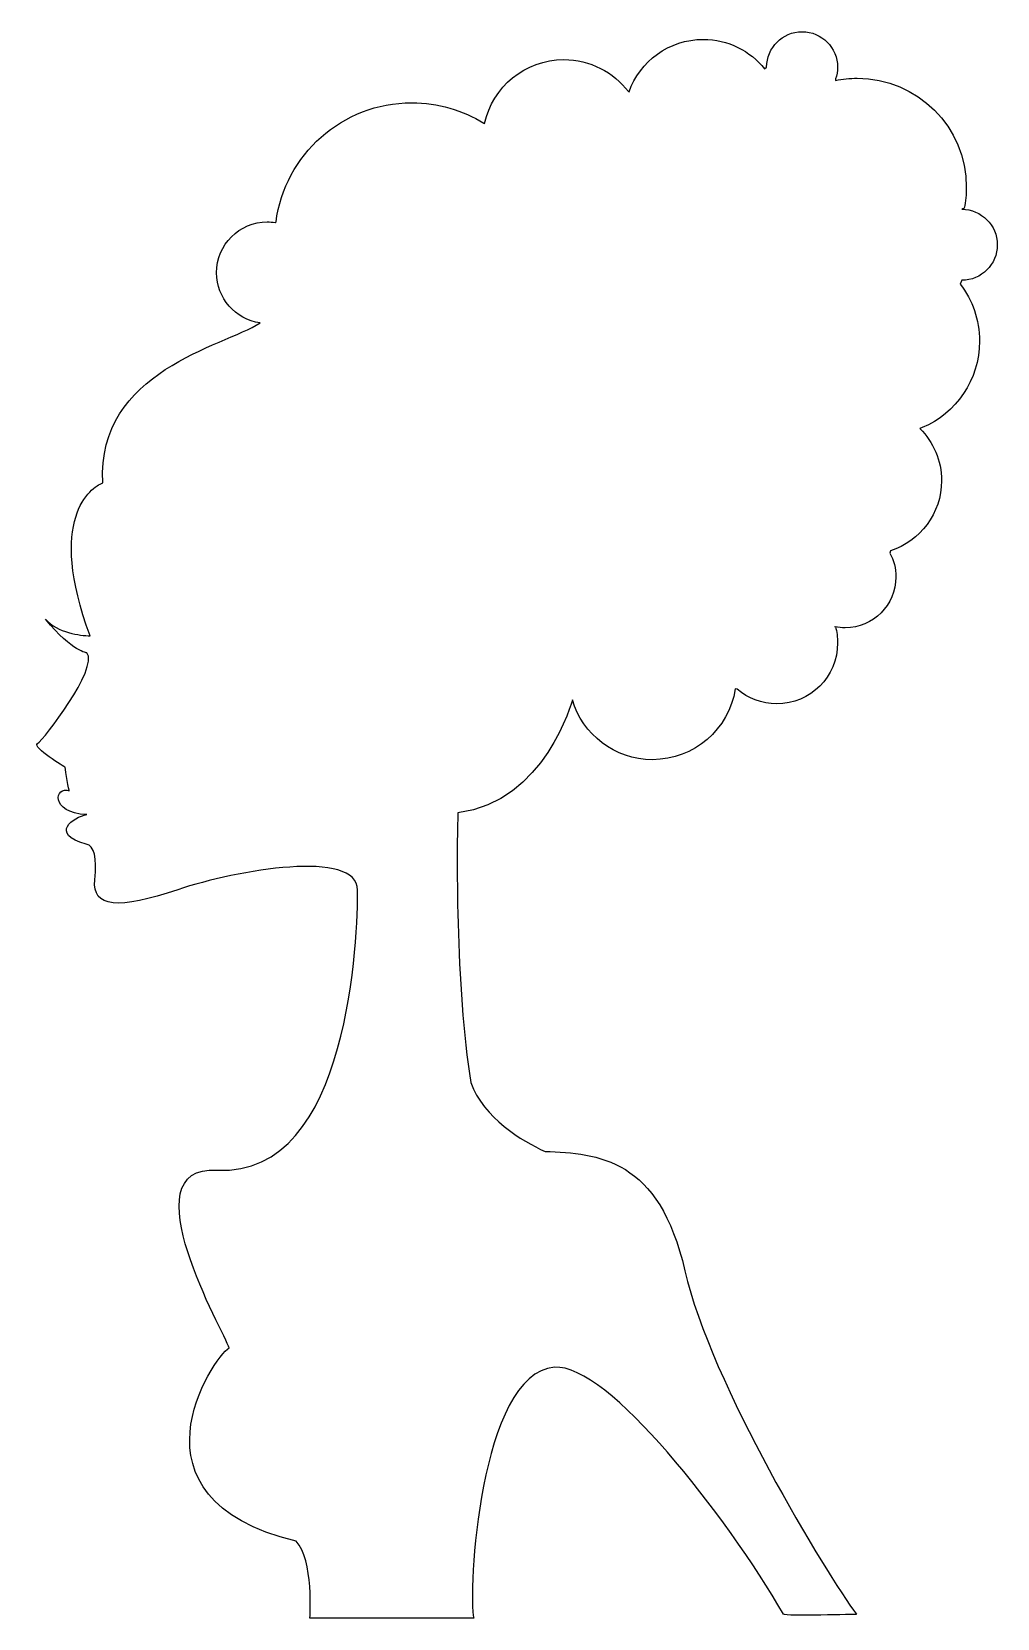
# Model space of a CAD drawing. Header units: centimetres. Extents: x -3.3 to 3.2, y -5.3 to 5.3.
import ezdxf

# ---------------------------------------------------------------- set-up
doc = ezdxf.new("R2010")
doc.units = ezdxf.units.CM
doc.header["$MEASUREMENT"] = 0
doc.layers.add('Camada 1', color=7, linetype='Continuous')

msp = doc.modelspace()

# ---------------------------------------------------------------- linework, layer by layer
at = {"layer": 'Camada 1'}
for points, knots in [([(2.50312, 1.83757), (2.70169, 1.9012), (2.84544, 2.08731), (2.84544, 2.30699), (2.84544, 2.30699), (2.84544, 2.44309), (2.79027, 2.56631), (2.70108, 2.6555), (2.70108, 2.6555), (2.70108, 2.6555), (2.71632, 2.6623), (2.71632, 2.6623), (2.71632, 2.6623), (2.94198, 2.75776), (3.10036, 2.98123), (3.10036, 3.24168), (3.10036, 3.24168), (3.10036, 3.38532), (3.05221, 3.51772), (2.97114, 3.62361), (2.97114, 3.62361), (2.97114, 3.62361), (2.98138, 3.64957), (2.98138, 3.64957), (2.98138, 3.64957), (3.11277, 3.64957), (3.21929, 3.75609), (3.21929, 3.88748), (3.21929, 3.88748), (3.21929, 4.01887), (3.11277, 4.12539), (2.98138, 4.12539), (2.98138, 4.12539), (2.98138, 4.12539), (2.99813, 4.13269), (2.99813, 4.13269), (2.99813, 4.13269), (3.00691, 4.17801), (3.01152, 4.22482), (3.01152, 4.27271), (3.01152, 4.27271), (3.01152, 4.67628), (2.68436, 5.00346), (2.28077, 5.00346), (2.28077, 5.00346), (2.23034, 5.00346), (2.18107, 4.99835), (2.13353, 4.98859), (2.13353, 4.98859), (2.13353, 4.98859), (2.13562, 4.99899), (2.13562, 4.99899), (2.13562, 4.99899), (2.14409, 5.02344), (2.14869, 5.04971), (2.14869, 5.07704), (2.14869, 5.07704), (2.14869, 5.20843), (2.04217, 5.31495), (1.91078, 5.31495), (1.91078, 5.31495), (1.77939, 5.31495), (1.67283, 5.20847), (1.67283, 5.07708), (1.67283, 5.07708), (1.67283, 5.07708), (1.65923, 5.06647), (1.65923, 5.06647), (1.65923, 5.06647), (1.56268, 5.18691), (1.41433, 5.26401), (1.24796, 5.26401), (1.24796, 5.26401), (1.01822, 5.26401), (0.82285, 5.11698), (0.75078, 4.91188), (0.75078, 4.91188), (0.75078, 4.91188), (0.74607, 4.91352), (0.74607, 4.91352), (0.74607, 4.91352), (0.64672, 5.04391), (0.48982, 5.12804), (0.31326, 5.12804), (0.31326, 5.12804), (0.05296, 5.12804), (-0.16466, 4.94513), (-0.21802, 4.70087), (-0.21802, 4.70087), (-0.21802, 4.70087), (-0.22403, 4.70233), (-0.22403, 4.70233), (-0.22403, 4.70233), (-0.36421, 4.78909), (-0.52944, 4.83915), (-0.70639, 4.83915), (-0.70639, 4.83915), (-1.17288, 4.83915), (-1.55808, 4.49106), (-1.61645, 4.04045), (-1.61645, 4.04045), (-1.61645, 4.04045), (-1.6232, 4.03648), (-1.6232, 4.03648), (-1.6232, 4.03648), (-1.64011, 4.03907), (-1.65744, 4.0404), (-1.67506, 4.0404), (-1.67506, 4.0404), (-1.86278, 4.0404), (-2.01494, 3.88824), (-2.01494, 3.70052), (-2.01494, 3.70052), (-2.01494, 3.52931), (-1.88834, 3.38765), (-1.72363, 3.36408), (-1.72363, 3.36408), (-1.97109, 3.20456), (-2.81776, 3.04581), (-2.77807, 2.29175), (-2.77807, 2.29175), (-2.85745, 2.26529), (-3.15402, 2.04865), (-2.86297, 1.26813), (-2.86297, 1.26813), (-2.9293, 1.26887), (-3.08234, 1.28633), (-3.16171, 1.37894), (-3.16171, 1.37894), (-2.9765, 1.15404), (-2.8839, 1.15404), (-2.8839, 1.15404), (-2.8839, 1.15404), (-2.80452, 1.04821), (-3.17494, 0.57196), (-3.21463, 0.5455), (-3.21463, 0.5455), (-3.25432, 0.51904), (-3.02942, 0.38675), (-3.02942, 0.38675), (-3.02942, 0.38675), (-3.02942, 0.36029), (-3.00296, 0.228), (-3.00296, 0.228), (-3.00296, 0.228), (-3.09556, 0.26769), (-3.14089, 0.08068), (-2.8839, 0.06925), (-2.8839, 0.06925), (-2.9765, 0.05602), (-3.13962, -0.06161), (-2.88827, -0.12776), (-2.88827, -0.12776), (-2.83535, -0.14099), (-2.81569, -0.21724), (-2.83099, -0.36731), (-2.83099, -0.36731), (-2.85036, -0.55728), (-2.67224, -0.56575), (-2.27536, -0.43346), (-2.27536, -0.43346), (-1.87848, -0.30117), (-1.06912, -0.15948), (-1.06912, -0.4373), (-1.06912, -0.4373), (-1.06912, -0.71512), (-1.11333, -2.36376), (-2.01077, -2.31201), (-2.01077, -2.31201), (-2.61717, -2.27706), (-1.95785, -3.41003), (-1.93139, -3.50264), (-1.93139, -3.50264), (-2.03722, -3.56879), (-2.67222, -4.50806), (-1.4816, -4.7991), (-1.4816, -4.7991), (-1.36254, -4.91816), (-1.389, -5.31504), (-1.389, -5.31504), (-1.389, -5.31504), (-1.389, -5.31504), (-0.29099, -5.31504), (-0.29099, -5.31504), (-0.29099, -5.31504), (-0.33068, -5.15629), (-0.25435, -3.67121), (0.25093, -3.63332), (0.25093, -3.63332), (0.60738, -3.6066), (1.40234, -4.62712), (1.78599, -5.28858), (1.78599, -5.28858), (1.79922, -5.30181), (2.27547, -5.28858), (2.27547, -5.28858), (2.27547, -5.28858), (2.07703, -5.024), (1.29651, -3.74077), (1.12453, -2.9867), (1.12453, -2.9867), (0.95255, -2.23263), (0.54496, -2.20012), (0.18777, -2.18689), (0.18777, -2.18689), (0.03344, -2.11926), (-0.22487, -1.96086), (-0.31115, -1.72577), (-0.31115, -1.72577), (-0.41219, -1.09416), (-0.4064, -0.11903), (-0.3968, 0.0825), (-0.3968, 0.0825), (0.18528, 0.14865), (0.37044, 0.83849), (0.37044, 0.83849), (0.37044, 0.83849), (0.43931, 0.60669), (0.65397, 0.43765), (0.9081, 0.43765), (0.9081, 0.43765), (1.18819, 0.43765), (1.42031, 0.64297), (1.46219, 0.91133), (1.46219, 0.91133), (1.46219, 0.91133), (1.47563, 0.90945), (1.47563, 0.90945), (1.47563, 0.90945), (1.54694, 0.84838), (1.63957, 0.8115), (1.7408, 0.8115), (1.7408, 0.8115), (1.96607, 0.8115), (2.14868, 0.99412), (2.14868, 1.21938), (2.14868, 1.21938), (2.14868, 1.2574), (2.14349, 1.29418), (2.13378, 1.32908), (2.13378, 1.32908), (2.13378, 1.32908), (2.13119, 1.32826), (2.13119, 1.32826), (2.13119, 1.32826), (2.15331, 1.32374), (2.1762, 1.32135), (2.19964, 1.32135), (2.19964, 1.32135), (2.38736, 1.32135), (2.53952, 1.47351), (2.53952, 1.66123), (2.53952, 1.66123), (2.53952, 1.71925), (2.52497, 1.77386), (2.49933, 1.82165), (2.49933, 1.82165), (2.49933, 1.82165), (2.50312, 1.83757), (2.50312, 1.83757)], [0, 0, 0, 0, 0.01515152, 0.01515152, 0.01515152, 0.01515152, 0.03030303, 0.03030303, 0.03030303, 0.03030303, 0.04545455, 0.04545455, 0.04545455, 0.04545455, 0.06060606, 0.06060606, 0.06060606, 0.06060606, 0.07575758, 0.07575758, 0.07575758, 0.07575758, 0.09090909, 0.09090909, 0.09090909, 0.09090909, 0.10606061, 0.10606061, 0.10606061, 0.10606061, 0.12121212, 0.12121212, 0.12121212, 0.12121212, 0.13636364, 0.13636364, 0.13636364, 0.13636364, 0.15151515, 0.15151515, 0.15151515, 0.15151515, 0.16666667, 0.16666667, 0.16666667, 0.16666667, 0.18181818, 0.18181818, 0.18181818, 0.18181818, 0.1969697, 0.1969697, 0.1969697, 0.1969697, 0.21212121, 0.21212121, 0.21212121, 0.21212121, 0.22727273, 0.22727273, 0.22727273, 0.22727273, 0.24242424, 0.24242424, 0.24242424, 0.24242424, 0.25757576, 0.25757576, 0.25757576, 0.25757576, 0.27272727, 0.27272727, 0.27272727, 0.27272727, 0.28787879, 0.28787879, 0.28787879, 0.28787879, 0.3030303, 0.3030303, 0.3030303, 0.3030303, 0.31818182, 0.31818182, 0.31818182, 0.31818182, 0.33333333, 0.33333333, 0.33333333, 0.33333333, 0.34848485, 0.34848485, 0.34848485, 0.34848485, 0.36363636, 0.36363636, 0.36363636, 0.36363636, 0.37878788, 0.37878788, 0.37878788, 0.37878788, 0.39393939, 0.39393939, 0.39393939, 0.39393939, 0.40909091, 0.40909091, 0.40909091, 0.40909091, 0.42424242, 0.42424242, 0.42424242, 0.42424242, 0.43939394, 0.43939394, 0.43939394, 0.43939394, 0.45454545, 0.45454545, 0.45454545, 0.45454545, 0.46969697, 0.46969697, 0.46969697, 0.46969697, 0.48484848, 0.48484848, 0.48484848, 0.48484848, 0.5, 0.5, 0.5, 0.5, 0.51515152, 0.51515152, 0.51515152, 0.51515152, 0.53030303, 0.53030303, 0.53030303, 0.53030303, 0.54545455, 0.54545455, 0.54545455, 0.54545455, 0.56060606, 0.56060606, 0.56060606, 0.56060606, 0.57575758, 0.57575758, 0.57575758, 0.57575758, 0.59090909, 0.59090909, 0.59090909, 0.59090909, 0.60606061, 0.60606061, 0.60606061, 0.60606061, 0.62121212, 0.62121212, 0.62121212, 0.62121212, 0.63636364, 0.63636364, 0.63636364, 0.63636364, 0.65151515, 0.65151515, 0.65151515, 0.65151515, 0.66666667, 0.66666667, 0.66666667, 0.66666667, 0.68181818, 0.68181818, 0.68181818, 0.68181818, 0.6969697, 0.6969697, 0.6969697, 0.6969697, 0.71212121, 0.71212121, 0.71212121, 0.71212121, 0.72727273, 0.72727273, 0.72727273, 0.72727273, 0.74242424, 0.74242424, 0.74242424, 0.74242424, 0.75757576, 0.75757576, 0.75757576, 0.75757576, 0.77272727, 0.77272727, 0.77272727, 0.77272727, 0.78787879, 0.78787879, 0.78787879, 0.78787879, 0.8030303, 0.8030303, 0.8030303, 0.8030303, 0.81818182, 0.81818182, 0.81818182, 0.81818182, 0.83333333, 0.83333333, 0.83333333, 0.83333333, 0.84848485, 0.84848485, 0.84848485, 0.84848485, 0.86363636, 0.86363636, 0.86363636, 0.86363636, 0.87878788, 0.87878788, 0.87878788, 0.87878788, 0.89393939, 0.89393939, 0.89393939, 0.89393939, 0.90909091, 0.90909091, 0.90909091, 0.90909091, 0.92424242, 0.92424242, 0.92424242, 0.92424242, 0.93939394, 0.93939394, 0.93939394, 0.93939394, 0.95454545, 0.95454545, 0.95454545, 0.95454545, 0.96969697, 0.96969697, 0.96969697, 0.96969697, 1, 1, 1, 1]), ([(2.50312, 1.83757), (2.50312, 1.83757), (2.50312, 1.83757), (2.50312, 1.83757), (2.50312, 1.83757), (2.50312, 1.83757), (2.50312, 1.83757), (2.50312, 1.83757)], [0, 0, 0, 0, 0.33333333, 0.33333333, 0.33333333, 0.33333333, 1, 1, 1, 1])]:
    msp.add_open_spline(points, degree=3, knots=knots, dxfattribs=at)

doc.saveas('drawing.dxf')
